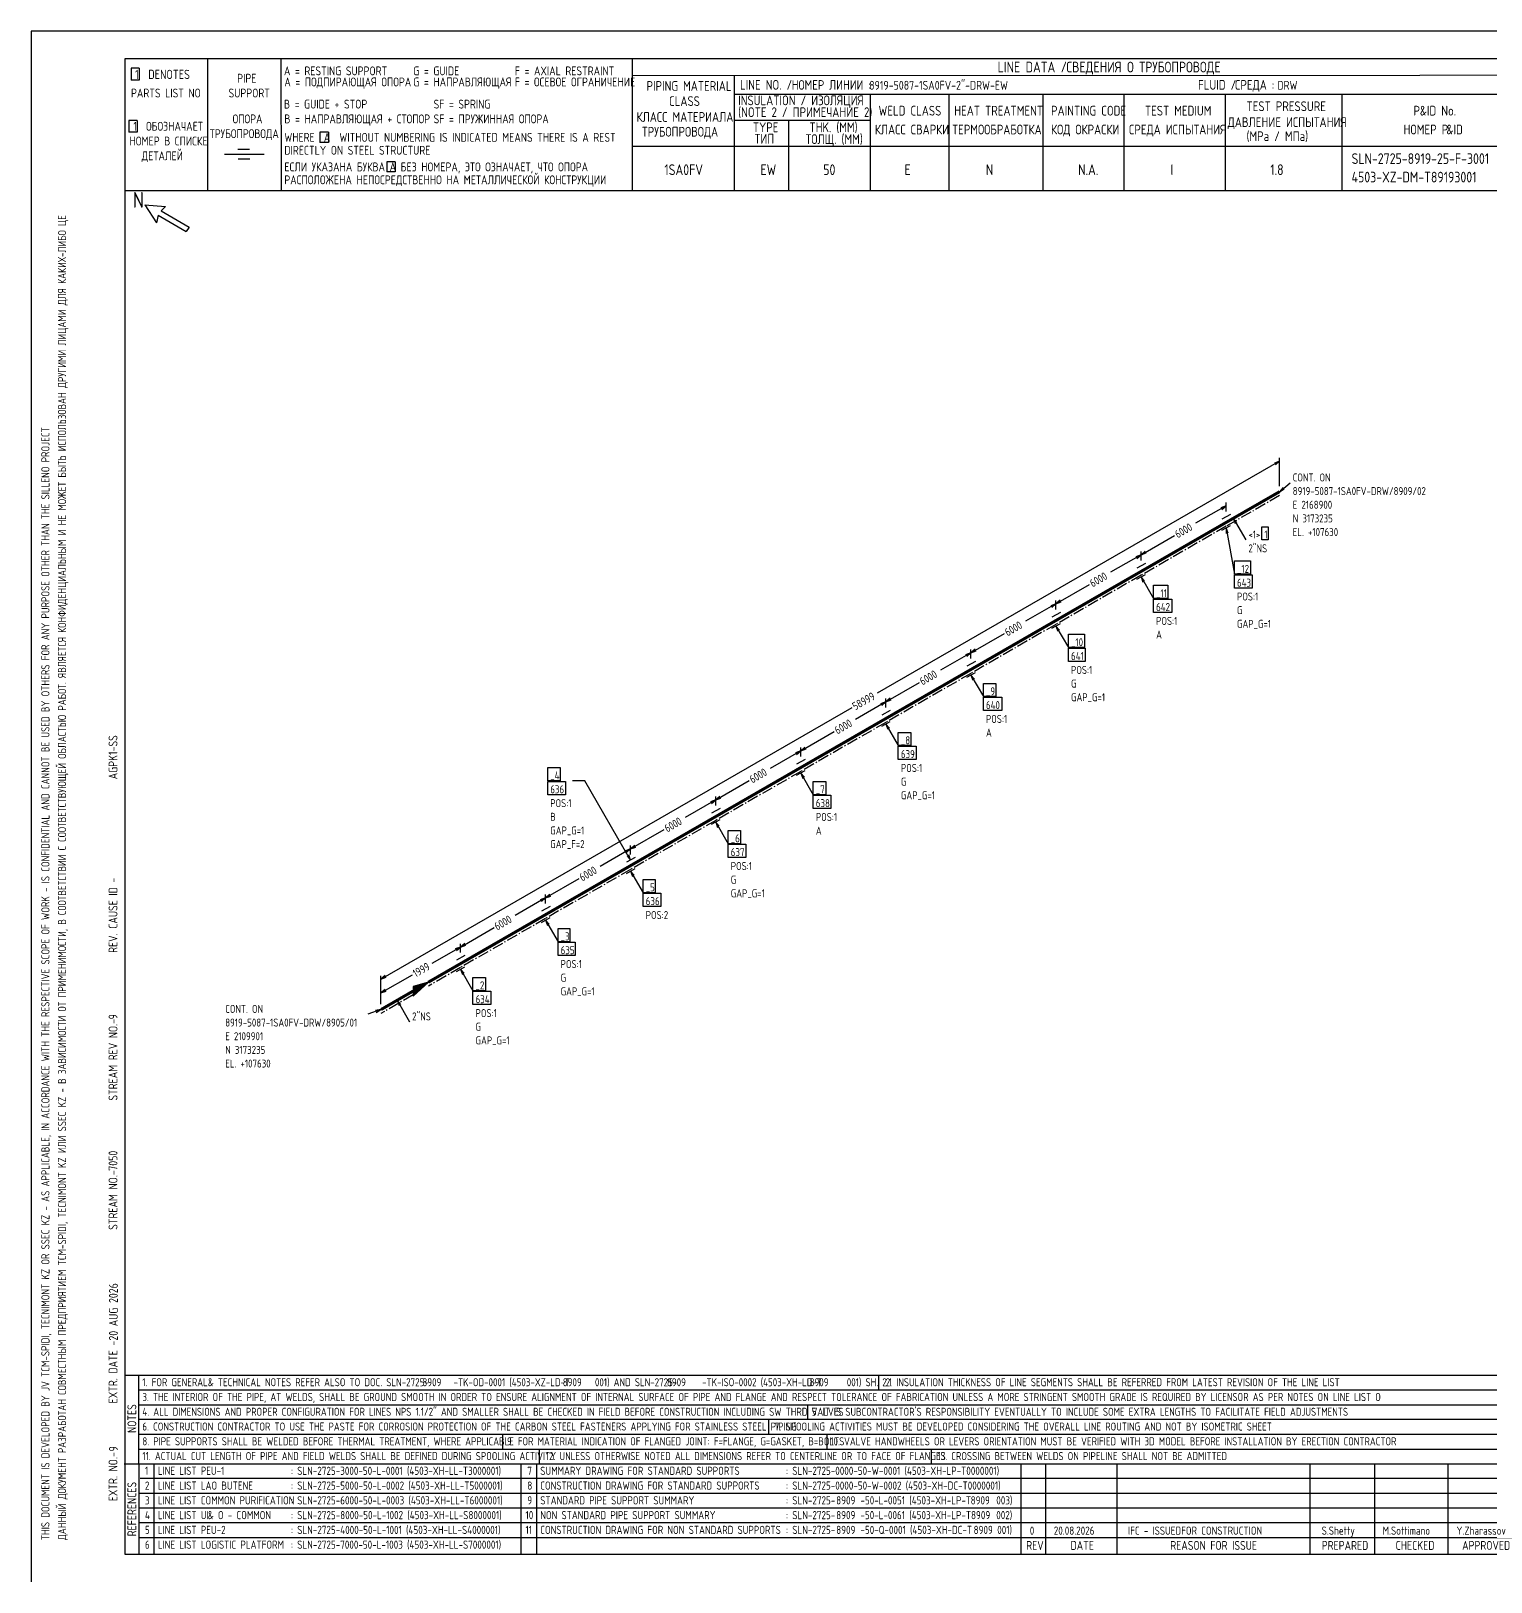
# Model space of a CAD drawing. Extents: x -1005 to 594, y -998 to 420.
# Drawn here: x 0 to 395.2, y 0 to 420 of the extents above; entities that cross this region are included whole.
import ezdxf

# ---------------------------------------------------------------- set-up
doc = ezdxf.new("R2010")
doc.units = 0
doc.linetypes.add('GT111', pattern=[4.5, 3, -0.6, 0.3, -0.6])
doc.styles.add('TTFN17', font='GOST type A')

msp = doc.modelspace()

# ---------------------------------------------------------------- linework, layer by layer
at = {"layer": 'GT_1', "flags": 128}
for points in [[(0, 420), (0, 0)], [(594, 420), (0, 420)], [(589.1, 412.5), (25.4, 412.5)], [(25.4, 412.5), (25.4, 7.5)], [(47.8, 412.5), (47.8, 376.7)], [(67.6, 412.5), (67.7, 376.7)], [(162.7, 412.5), (162.7, 376.7)], [(29.3, 409.9), (27.1, 409.9)], [(27.1, 409.9), (27.1, 406.7)], [(29.3, 409.9), (29.3, 406.7)], [(589.1, 408), (162.7, 407.9)], [(190.3, 407.8), (190.3, 376.7)], [(29.3, 406.7), (27.1, 406.7)], [(190.3, 402.9), (402.7, 402.9)], [(227.1, 402.9), (227.1, 376.7)], [(248.4, 402.9), (248.4, 376.8)], [(273.9, 402.9), (273.9, 376.7)], [(295.8, 402.9), (295.8, 376.7)], [(323.2, 402.9), (323.2, 376.7)], [(354.8, 402.9), (354.8, 376.8)], [(28.7, 395.8), (26.5, 395.8)], [(26.5, 395.8), (26.5, 392.6)], [(28.7, 395.8), (28.7, 392.6)], [(227.1, 395.8), (190.3, 395.8)], [(205, 395.8), (205, 376.7)], [(28.7, 392.6), (26.5, 392.6)], [(80.5, 392.6), (78.2, 392.6)], [(78.2, 392.6), (78.2, 389.8)], [(80.5, 392.6), (80.5, 389.8)], [(63.1, 386.6), (52.4, 386.6)], [(59.1, 387.9), (56, 387.9)], [(80.5, 389.8), (78.2, 389.8)], [(230.2, 388.7), (162.7, 388.7)], [(402.7, 388.7), (226.9, 388.7)], [(59.2, 385.3), (56.1, 385.3)], [(98.6, 384.6), (96.3, 384.6)], [(96.3, 384.6), (96.3, 381.9)], [(98.6, 384.6), (98.6, 381.9)], [(98.6, 381.9), (96.3, 381.9)], [(402.7, 376.7), (25.4, 376.7)], [(30.8, 372.9), (34, 368.1)], [(30.8, 372.9), (36.4, 372.5)], [(34.4, 370.1), (34, 368.1)], [(34.4, 370.1), (42, 365.7)], [(36.4, 372.5), (35.2, 371.3)], [(35.2, 371.3), (42.8, 366.9)], [(42.8, 366.9), (42, 365.7)], [(337.95, 303.5), (229.05, 240.725)], [(336.825, 302.525), (337.95, 303.5), (336.525, 302.975)], [(337.95, 296.75), (337.95, 304.4)], [(337.95, 295.25), (340.8, 297.65)], [(338.925, 296.375), (337.95, 295.25), (339.225, 296)], [(323.475, 291.425), (315.225, 286.7)], [(322.35, 290.45), (323.475, 291.425), (322.05, 290.9)], [(323.475, 289.925), (323.475, 292.325)], [(324.675, 289.1), (322.35, 287.825)], [(322.35, 284.825), (324.675, 286.1)], [(326.4, 286.925), (325.425, 288.05), (325.95, 286.625)], [(325.425, 288.05), (328.8, 282.2)], [(333.15, 285.725), (334.875, 285.725), (334.875, 282.2), (333.15, 282.2), (333.15, 285.725)], [(300.45, 278.15), (309.525, 283.4)], [(324, 284), (323.475, 285.425), (323.475, 283.925)], [(323.475, 285.425), (325.725, 272.9)], [(300.45, 278.15), (292.2, 273.425)], [(299.325, 277.175), (300.45, 278.15), (299.025, 277.625)], [(301.575, 279.125), (300.45, 278.15), (301.875, 278.675)], [(300.45, 276.65), (300.45, 279.05)], [(300.45, 276.65), (300.45, 279.05)], [(301.65, 275.825), (299.325, 274.55)], [(325.725, 276.5), (330.075, 276.5), (330.075, 272.9), (325.725, 272.9), (325.725, 276.5)], [(277.425, 264.875), (286.5, 270.125)], [(299.325, 271.55), (301.65, 272.825)], [(301.425, 271.025), (300.45, 272.15), (300.975, 270.725)], [(300.45, 272.15), (303.825, 266.3)], [(303.825, 269.9), (307.725, 269.9), (307.725, 266.3), (303.825, 266.3), (303.825, 269.9)], [(325.725, 272.75), (330.525, 272.75), (330.525, 269.15), (325.725, 269.15), (325.725, 272.75)], [(277.425, 264.875), (269.175, 260.15)], [(276.3, 263.9), (277.425, 264.875), (276, 264.35)], [(278.55, 265.85), (277.425, 264.875), (278.85, 265.4)], [(277.425, 263.375), (277.425, 265.775)], [(277.425, 263.375), (277.425, 265.775)], [(303.825, 266.15), (308.775, 266.15), (308.775, 262.55), (303.825, 262.55), (303.825, 266.15)], [(278.625, 262.55), (276.3, 261.275)], [(254.4, 251.6), (263.475, 256.85)], [(276.3, 258.275), (278.625, 259.55)], [(278.4, 257.75), (277.425, 258.875), (277.95, 257.45)], [(277.425, 258.875), (280.8, 253.025)], [(280.8, 256.625), (285.15, 256.625), (285.15, 253.025), (280.8, 253.025), (280.8, 256.625)], [(255.525, 252.575), (254.4, 251.6), (255.825, 252.125)], [(254.4, 250.1), (254.4, 252.5)], [(254.4, 250.1), (254.4, 252.5)], [(280.8, 252.875), (285.3, 252.875), (285.3, 249.275), (280.8, 249.275), (280.8, 252.875)], [(254.4, 251.6), (246.15, 246.875)], [(253.275, 250.625), (254.4, 251.6), (252.975, 251.075)], [(255.6, 249.275), (253.275, 248)], [(253.275, 245), (255.6, 246.275)], [(255.375, 244.475), (254.4, 245.6), (254.925, 244.175)], [(254.4, 245.6), (257.775, 239.75)], [(231.375, 238.325), (240.45, 243.575)], [(257.775, 243.35), (261.15, 243.35), (261.15, 239.75), (257.775, 239.75), (257.775, 243.35)], [(257.775, 239.6), (262.725, 239.6), (262.725, 236), (257.775, 236), (257.775, 239.6)], [(94.725, 163.25), (222.3, 236.825)], [(231.375, 238.325), (223.125, 233.6)], [(230.25, 237.35), (231.375, 238.325), (229.95, 237.8)], [(232.575, 236), (230.25, 234.725)], [(232.5, 239.3), (231.375, 238.325), (232.8, 238.85)], [(231.375, 236.825), (231.375, 239.225)], [(231.375, 236.825), (231.375, 239.225)], [(230.25, 231.725), (232.575, 233)], [(232.35, 231.2), (231.375, 232.325), (231.9, 230.9)], [(231.375, 232.325), (234.75, 226.475)], [(208.35, 225.05), (217.425, 230.3)], [(234.75, 230.075), (238.125, 230.075), (238.125, 226.475), (234.75, 226.475), (234.75, 230.075)], [(208.35, 225.05), (200.1, 220.325)], [(207.225, 224.075), (208.35, 225.05), (206.925, 224.525)], [(209.55, 222.725), (207.225, 221.45)], [(209.475, 226.025), (208.35, 225.05), (209.775, 225.575)], [(208.35, 223.55), (208.35, 225.95)], [(208.35, 223.55), (208.35, 225.95)], [(234.75, 226.325), (239.55, 226.325), (239.55, 222.725), (234.75, 222.725), (234.75, 226.325)], [(139.875, 220.55), (143.25, 220.55), (143.25, 216.95), (139.875, 216.95), (139.875, 220.55)], [(207.225, 218.45), (209.55, 219.725)], [(209.325, 217.925), (208.35, 219.05), (208.875, 217.625)], [(208.35, 219.05), (211.725, 213.2)], [(139.875, 216.8), (144.675, 216.8), (144.675, 213.2), (139.875, 213.2), (139.875, 216.8)], [(162.3, 195.5), (149.925, 216.95), (146.55, 216.95)], [(185.325, 211.775), (194.4, 217.025)], [(211.725, 216.8), (215.1, 216.8), (215.1, 213.2), (211.725, 213.2), (211.725, 216.8)], [(185.325, 211.775), (177.075, 207.05)], [(184.2, 210.8), (185.325, 211.775), (183.9, 211.25)], [(186.45, 212.75), (185.325, 211.775), (186.75, 212.3)], [(185.325, 210.275), (185.325, 212.675)], [(185.325, 210.275), (185.325, 212.675)], [(211.725, 213.05), (216.525, 213.05), (216.525, 209.45), (211.725, 209.45), (211.725, 213.05)], [(186.525, 209.45), (184.2, 208.175)], [(184.2, 205.175), (186.525, 206.45)], [(162.3, 198.5), (171.375, 203.75)], [(186.3, 204.65), (185.325, 205.775), (185.85, 204.35)], [(185.325, 205.775), (188.7, 199.925)], [(188.7, 203.525), (192.075, 203.525), (192.075, 199.925), (188.7, 199.925), (188.7, 203.525)], [(162.3, 198.5), (154.05, 193.775)], [(161.175, 197.525), (162.3, 198.5), (160.875, 197.975)], [(163.425, 199.475), (162.3, 198.5), (163.725, 199.025)], [(162.3, 197), (162.3, 199.4)], [(162.3, 197), (162.3, 199.4)], [(188.7, 199.775), (193.5, 199.775), (193.5, 196.175), (188.7, 196.175), (188.7, 199.775)], [(163.5, 196.175), (161.175, 194.9)], [(163.5, 196.175), (161.175, 194.9)], [(161.325, 196.625), (162.3, 195.5), (161.775, 196.925)], [(139.275, 185.225), (148.35, 190.475)], [(161.175, 191.9), (163.5, 193.175)], [(161.175, 191.9), (163.5, 193.175)], [(163.275, 191.375), (162.3, 192.5), (162.825, 191.075)], [(162.3, 192.5), (165.675, 186.65)], [(165.675, 190.25), (168.9, 190.25), (168.9, 186.65), (165.675, 186.65), (165.675, 190.25)], [(139.275, 185.225), (131.025, 180.5)], [(138.15, 184.25), (139.275, 185.225), (137.85, 184.7)], [(140.4, 186.2), (139.275, 185.225), (140.7, 185.75)], [(139.275, 183.725), (139.275, 186.125)], [(139.275, 183.725), (139.275, 186.125)], [(165.675, 186.5), (170.475, 186.5), (170.475, 182.9), (165.675, 182.9), (165.675, 186.5)], [(140.475, 182.9), (138.15, 181.625)], [(116.25, 171.95), (125.325, 177.2)], [(138.15, 178.625), (140.475, 179.9)], [(140.25, 178.1), (139.275, 179.225), (139.8, 177.8)], [(139.275, 179.225), (142.65, 173.375)], [(142.65, 176.975), (145.875, 176.975), (145.875, 173.375), (142.65, 173.375), (142.65, 176.975)], [(117.375, 172.925), (116.25, 171.95), (117.675, 172.475)], [(116.25, 170.45), (116.25, 172.85)], [(116.25, 170.45), (116.25, 172.85)], [(142.65, 173.225), (147.3, 173.225), (147.3, 169.625), (142.65, 169.625), (142.65, 173.225)], [(116.25, 171.95), (108.525, 167.525)], [(115.125, 170.975), (116.25, 171.95), (114.825, 171.425)], [(117.45, 169.625), (115.125, 168.35)], [(94.725, 159.5), (103.275, 164.45)], [(95.85, 164.225), (94.725, 163.25), (96.15, 163.775)], [(94.725, 156.5), (94.725, 164.15)], [(115.125, 165.35), (117.45, 166.625)], [(117.225, 164.825), (116.25, 165.95), (116.775, 164.525)], [(116.25, 165.95), (119.625, 160.1)], [(95.85, 160.475), (94.725, 159.5), (96.15, 160.025)], [(94.725, 156.5), (94.725, 160.4)], [(103.425, 160.025), (103.425, 158.675), (107.55, 162.425), (103.425, 161.225), (103.425, 158.825), (107.175, 162.2), (103.425, 161.15), (103.425, 159.05), (106.725, 161.975), (103.425, 160.925), (103.425, 159.2), (106.35, 161.675), (103.425, 160.775), (103.425, 159.35), (105.975, 161.525), (103.425, 160.625), (103.425, 159.5), (105.525, 161.225), (103.425, 160.475), (103.425, 159.725), (105.225, 161.075), (103.425, 160.25), (103.425, 159.875), (104.775, 160.775), (103.425, 160.1), (103.425, 160.025), (107.55, 162.425)], [(119.625, 163.7), (123, 163.7), (123, 160.1), (119.625, 160.1), (119.625, 163.7)], [(119.625, 159.95), (124.425, 159.95), (124.425, 156.35), (119.625, 156.35), (119.625, 159.95)], [(100.05, 156.425), (99.075, 157.55), (99.6, 156.125)], [(99.075, 157.55), (102.45, 151.7)], [(94.725, 155), (91.2, 153.725)], [(93.45, 154.25), (94.725, 155), (93.225, 154.775)], [(25.3, 56), (402.7, 56)], [(29.1, 56), (29.2, 7.5)], [(229.4, 56), (229.4, 52)], [(29.1, 52), (402.7, 52)], [(29.1, 48), (402.7, 48)], [(210.2, 48), (210.2, 44)], [(402.7, 44), (29.1, 44)], [(199.6, 44), (199.6, 40)], [(29.2, 40), (402.7, 40)], [(127.6, 40), (127.6, 36)], [(215.4, 40), (215.4, 36)], [(29.1, 36), (402.7, 36)], [(137.5, 36), (137.5, 32)], [(243.6, 36), (243.6, 32)], [(25.2, 32), (402.7, 32)], [(33.2, 32), (33.2, 7.6)], [(132.6, 32), (132.6, 7.6)], [(136.8, 32), (136.8, 7.6)], [(267.9, 32), (267.9, 7.5)], [(274.6, 32), (274.6, 7.5)], [(293.9, 32), (293.9, 7.5)], [(346.1, 32), (346.1, 7.5)], [(363.6, 32), (363.6, 7.5)], [(383.5, 32), (383.5, 7.5)], [(402.7, 28), (29.5, 28)], [(402.7, 24), (29.1, 24)], [(402.7, 20), (29.1, 20)], [(402.7, 16), (29.1, 16)], [(402.7, 12), (29.2, 12)], [(25.4, 7.5), (589.1, 7.5)], [(0, 0), (0, 0)]]:
    msp.add_lwpolyline(points, dxfattribs=at)
at = {"layer": 'GT_1', "const_width": 0.8, "flags": 128}
for points in [[(323.475, 286.925), (337.95, 295.25)], [(300.45, 273.65), (323.475, 286.925)], [(277.425, 260.375), (300.45, 273.65)], [(254.4, 247.1), (277.425, 260.375)], [(231.375, 233.825), (254.4, 247.1)], [(208.35, 220.55), (231.375, 233.825)], [(185.325, 207.275), (208.35, 220.55)], [(162.3, 194), (185.325, 207.275)], [(139.275, 180.725), (162.3, 194)], [(116.25, 167.45), (139.275, 180.725)], [(107.55, 162.425), (116.25, 167.45)], [(94.725, 155), (103.425, 160.025)]]:
    msp.add_lwpolyline(points, dxfattribs=at)
at = {"layer": 'GT_1', "linetype": 'GT111', "flags": 128}
for points in [[(337.95, 294.2), (323.475, 285.875)], [(323.475, 285.875), (300.45, 272.6)], [(300.45, 272.6), (277.425, 259.325)], [(277.425, 259.325), (254.4, 246.05)], [(254.4, 246.05), (231.375, 232.775)], [(231.375, 232.775), (208.35, 219.5)], [(208.35, 219.5), (185.325, 206.225)], [(185.325, 206.225), (162.3, 192.95)], [(162.3, 192.95), (139.275, 179.675)], [(139.275, 179.675), (116.25, 166.4)], [(116.25, 166.4), (107.55, 161.375)], [(103.425, 158.975), (94.725, 153.95)]]:
    msp.add_lwpolyline(points, dxfattribs=at)

# ---------------------------------------------------------------- texts
at = {"layer": 'GT_1', "style": 'TTFN17'}
for s, height, p in [('LINE DATA /', 2.8875, (261.633, 408.8)), ('СВЕДЕНИЯ О ТРУБОПРОВОДЕ', 2.8875, (280.233, 408.8)), (' 1  DENOTES', 2.5025, (26.875, 407)), (' PIPE', 2.4062, (54.561, 406)), ('A = RESTING SUPPORT', 2.40625, (68.461, 408)), ('A = ПОДПИРАЮЩАЯ ОПОРА', 2.40625, (68.561, 405)), ('G = GUIDE', 2.4062, (103.461, 408)), ('G = НАПРАВЛЯЮЩАЯ', 2.40625, (103.461, 405)), ('F = AXIAL RESTRAINT', 2.40625, (130.961, 408)), ('F = ОСЕВОЕ ОГРАНИЧЕНИЕ', 2.40625, (130.961, 405)), ('PARTS LIST NO', 2.40625, (27.061, 402)), ('SUPPORT', 2.4062, (53.461, 402)), ('PIPING MATERIAL', 2.64687, (166.597, 403.8)), ('LINE NO. /', 2.6469, (191.897, 404.1)), ('НОМЕР ЛИНИИ :', 2.59875, (205.89, 404.1)), ('8919-5087-1SA0FV-2"-DRW-EW', 2.40625, (226.861, 404.1)), ('FLUID /', 2.6469, (315.897, 404.1)), ('СРЕДА :', 2.6469, (325.897, 404.1)), ('DRW', 2.4062, (337.361, 404.1)), ('B = GUIDE + STOP', 2.40625, (68.461, 399)), ('SF = SPRING', 2.40625, (108.961, 399)), ('CLASS', 2.6469, (172.697, 399.7)), ('(NOTE 2 / ПРИМЕЧАНИЕ 2)', 2.64687, (191.397, 396.7)), ('INSULATION / ИЗОЛЯЦИЯ', 2.64687, (191.397, 399.9)), ('WELD CLASS', 2.6469, (229.397, 397.1)), ('HEAT TREATMENT', 2.64687, (249.897, 397.1)), ('PAINTING CODE', 2.64687, (276.097, 397.1)), ('TEST MEDIUM', 2.64687, (301.497, 397.1)), ('TEST PRESSURE', 2.64687, (328.997, 398.3)), ('P', 2.647, (374.197, 397.1)), ('&ID No.', 2.6469, (375.908, 397.1)), (' 1  ОБОЗНАЧАЕТ', 2.40625, (26.461, 393)), ('ОПОРА', 2.4062, (54.561, 395)), ('B = НАПРАВЛЯЮЩАЯ + СТОПОР', 2.40625, (68.561, 395)), ('SF = ПРУЖИННАЯ ОПОРА', 2.40625, (108.961, 395)), ('КЛАСС МАТЕРИАЛА', 2.64687, (163.897, 395.4)), ('TYPE', 2.6469, (195.397, 392.6)), ('THK. (MM)', 2.6469, (210.697, 392.6)), ('ДАВЛЕНИЕ ИСПЫТАНИЯ', 2.64687, (323.897, 394)), ('НОМЕР В СПИСКЕ', 2.40625, (26.661, 389)), ('ТРУБОПРОВОДА', 2.40625, (48.361, 391)), ('WHERE  A  WITHOUT NUMBERING IS INDICATED MEANS THERE IS A REST', 2.40625, (68.561, 390)), ('ТРУБОПРОВОДА', 2.64687, (165.397, 391.4)), ('ТИП', 2.6469, (195.897, 389.5)), ('ТОЛЩ. (ММ)', 2.6469, (209.697, 389.4)), ('КЛАСС СВАРКИ', 2.64687, (228.397, 392)), ('ТЕРМООБРАБОТКА', 2.64687, (249.397, 392)), ('КОД ОКРАСКИ', 2.64687, (276.097, 392)), ('СРЕДА ИСПЫТАНИЯ', 2.64687, (297.197, 392)), ('(MPa / МПа)', 2.64687, (328.997, 390.2)), ('НОМЕР P', 2.6469, (371.497, 392)), ('&ID', 2.6469, (383.097, 392)), ('ДЕТАЛЕЙ', 2.4062, (29.961, 385)), ('DIRECTLY ON STEEL STRUCTURE', 2.40625, (68.561, 386.5)), ('SLN-2725-8919-25-F-3001', 2.8875, (357.433, 384)), ('ЕСЛИ УКАЗАНА БУКВА A БЕЗ НОМЕРА, ЭТО ОЗНАЧАЕТ, ЧТО ОПОРА', 2.40625, (68.561, 382)), ('1SA0FV', 2.8875, (171.433, 381)), ('EW', 2.8875, (197.433, 381)), ('50', 2.8875, (214.433, 381)), ('E', 2.888, (236.433, 381)), ('N', 2.888, (258.433, 381)), ('N.A.', 2.8875, (283.433, 381)), ('I', 2.888, (308.433, 381)), ('1.8', 2.8875, (335.433, 381)), ('РАСПОЛОЖЕНА НЕПОСРЕДСТВЕННО НА МЕТАЛЛИЧЕСКОЙ КОНСТРУКЦИИ', 2.40625, (68.561, 378.5)), ('4503-XZ-DM-T89193001', 2.8875, (357.433, 379)), ('N', 4.331, (27.55, 372.1)), ('CONT. ON', 2.1656, (341.5, 298.025)), ('8919-5087-1SA0FV-DRW/8909/02', 2.16562, (341.5, 294.328)), ('E 2168900', 2.1656, (341.5, 290.63)), ('N 3173235', 2.1656, (341.5, 286.933)), ('<1>', 2.1656, (329.5, 282.575)), ('2"NS', 2.1656, (329.5, 278.825)), ('1', 2.166, (333.858, 282.575)), ('EL. +107630', 2.16562, (341.5, 283.235)), ('_12', 2.1656, (326.425, 273.275)), ('_11', 2.1656, (304.525, 266.675)), ('643', 2.1656, (326.425, 269.525)), ('642', 2.1656, (304.525, 262.925)), ('POS:1', 2.1656, (326.425, 265.775)), ('POS:1', 2.1656, (304.525, 259.175)), ('G', 2.166, (326.425, 262.078)), ('GAP_G=1', 2.1656, (326.425, 258.38)), ('A', 2.166, (304.525, 255.478)), ('_10', 2.1656, (281.5, 253.4)), ('641', 2.1656, (281.5, 249.65)), ('POS:1', 2.1656, (281.5, 245.9)), ('G', 2.166, (281.5, 242.203)), ('_9', 2.1656, (258.475, 240.125)), ('GAP_G=1', 2.1656, (281.5, 238.505)), ('640', 2.1656, (258.475, 236.375)), ('A', 2.166, (258.475, 228.928)), ('POS:1', 2.1656, (258.475, 232.625)), ('_8', 2.1656, (235.45, 226.85)), ('639', 2.1656, (235.45, 223.1)), ('_4', 2.1656, (140.538, 217.325)), ('POS:1', 2.1656, (235.45, 219.35)), ('636', 2.1656, (140.538, 213.575)), ('_7', 2.1656, (212.425, 213.575)), ('G', 2.166, (235.45, 215.653)), ('POS:1', 2.1656, (140.538, 209.825)), ('638', 2.1656, (212.425, 209.825)), ('GAP_G=1', 2.1656, (235.45, 211.955)), ('B', 2.166, (140.538, 206.128)), ('POS:1', 2.1656, (212.425, 206.075)), ('GAP_G=1', 2.1656, (140.538, 202.43)), ('_6', 2.1656, (189.4, 200.3)), ('A', 2.166, (212.425, 202.378)), ('GAP_F=2', 2.1656, (140.538, 198.733)), ('637', 2.1656, (189.4, 196.55)), ('POS:1', 2.1656, (189.4, 192.8)), ('_5', 2.1656, (166.375, 187.025)), ('G', 2.166, (189.4, 189.103)), ('636', 2.1656, (166.375, 183.275)), ('GAP_G=1', 2.1656, (189.4, 185.405)), ('POS:2', 2.1656, (166.375, 179.525)), ('_3', 2.1656, (143.35, 173.75)), ('635', 2.1656, (143.35, 170)), ('POS:1', 2.1656, (143.35, 166.25)), ('G', 2.166, (143.35, 162.553)), ('_2', 2.1656, (120.325, 160.475)), ('GAP_G=1', 2.1656, (143.35, 158.855)), ('CONT. ON', 2.1656, (52.559, 154.1)), ('634', 2.1656, (120.325, 156.725)), ('8919-5087-1SA0FV-DRW/8905/01', 2.16562, (52.559, 150.403)), ('2"NS', 2.1656, (103.15, 152.075)), ('POS:1', 2.1656, (120.325, 152.975)), ('G', 2.166, (120.325, 149.278)), ('E 2109901', 2.1656, (52.559, 146.705)), ('GAP_G=1', 2.1656, (120.325, 145.58)), ('N 3173235', 2.1656, (52.559, 143.008)), ('EL. +107630', 2.16562, (52.559, 139.31)), ('1. FOR GENERAL', 2.18487, (30.128, 53)), ('& TECHNICAL NOTES REFER ALSO TO DOC. SLN-2725-      -TK-OD-0001 (4503-XZ-LD-T      001) AND SLN-2725-      -TK-ISO-0002 (4503-XH-LD-T      001) SH. 2.1', 2.18487, (47.868, 53)), ('8909', 2.1849, (105.928, 53)), ('8909', 2.1849, (143.928, 53)), ('8909', 2.1849, (172.128, 53)), ('8909', 2.1849, (210.728, 53)), ('2. INSULATION THICKNESS OF LINE SEGMENTS SHALL BE REFERRED FROM LATEST REVISION OF THE LINE LIST', 2.18487, (231.328, 53)), ('3. THE INTERIOR OF THE PIPE, AT WELDS, SHALL BE GROUND SMOOTH IN ORDER TO ENSURE ALIGNMENT OF INTERNAL SURFACE OF PIPE AND FLANGE AND RESPECT TOLERANCE OF FABRICATION UNLESS A MORE STRINGENT SMOOTH GRADE IS REQUIRED BY LICENSOR AS PER NOTES ON LINE LIST O', 2.18487, (30.128, 49)), ('4. ALL DIMENSIONS AND PROPER CONFIGURATION FOR LINES NPS 1.1/2" AND SMALLER SHALL BE CHECKED IN FIELD BEFORE CONSTRUCTION INCLUDING SW THRD VALVES', 2.18487, (30.128, 45)), ("5. IT IS SUBCONTRACTOR'S RESPONSIBILITY EVENTUALLY TO INCLUDE SOME EXTRA LENGTHS TO FACILITATE FIELD ADJUSTMENTS", 2.18487, (211.328, 45)), ('6. CONSTRUCTION CONTRACTOR TO USE THE PASTE FOR CORROSION PROTECTION OF THE CARBON STEEL FASTENERS APPLYING FOR STAINLESS STEEL PIPING', 2.18487, (30.128, 41)), ('7. SPOOLING ACTIVITIES MUST BE DEVELOPED CONSIDERING THE OVERALL LINE ROUTING AND NOT BY ISOMETRIC SHEET', 2.18487, (201.328, 41)), ('8. PIPE SUPPORTS SHALL BE WELDED BEFORE THERMAL TREATMENT, WHERE APPLICABLE', 2.18487, (30.128, 37)), ('9. FOR MATERIAL INDICATION OF FLANGED JOINT: F=FLANGE, G=GASKET, B=BOLTS', 2.18487, (128.828, 37)), ('10. VALVE HANDWHEELS OR LEVERS ORIENTATION MUST BE VERIFIED WITH 3D MODEL BEFORE INSTALLATION BY ERECTION CONTRACTOR', 2.18487, (216.328, 37)), ('11. ACTUAL CUT LENGTH OF PIPE AND FIELD WELDS SHALL BE DEFINED DURING SPOOLING ACTIVITY', 2.18487, (30.128, 33)), ('12. UNLESS OTHERWISE NOTED ALL DIMENSIONS REFER TO CENTERLINE OR TO FACE OF FLANGES', 2.18487, (139.328, 33)), ('13. CROSSING BETWEEN WELDS ON PIPELINE SHALL NOT BE ADMITTED', 2.18487, (245.328, 33)), ('1', 2.214, (30.832, 29)), ('LINE LIST PEU-1', 2.21375, (34.332, 29)), (': SLN-2725-3000-50-L-0001 (4503-XH-LL-T3000001)', 2.21375, (70.332, 29)), ('7', 2.214, (134.332, 29)), ('SUMMARY DRAWING FOR STANDARD SUPPORTS', 2.21375, (137.832, 29)), (': SLN-2725-0000-50-W-0001 (4503-XH-LP-T0000001)', 2.21375, (204.332, 29)), ('2', 2.214, (30.832, 25)), ('LINE LIST LAO BUTENE', 2.21375, (34.332, 25)), (': SLN-2725-5000-50-L-0002 (4503-XH-LL-T5000001)', 2.21375, (70.332, 25)), ('8', 2.214, (134.332, 25)), ('CONSTRUCTION DRAWING FOR STANDARD SUPPORTS', 2.21375, (137.832, 25)), (': SLN-2725-0000-50-W-0002 (4503-XH-DC-T0000001)', 2.21375, (204.332, 25)), ('3', 2.214, (30.832, 21)), ('LINE LIST COMMON PURIFICATION', 2.21375, (34.332, 21)), (': SLN-2725-6000-50-L-0003 (4503-XH-LL-T6000001)', 2.21375, (70.332, 21)), ('9', 2.214, (134.332, 21)), ('STANDARD PIPE SUPPORT SUMMARY', 2.21375, (137.832, 21)), (': SLN-2725-      -50-L-0051 (4503-XH-LP-T      003)', 2.21375, (204.332, 21)), ('8909', 2.2138, (217.932, 21)), ('8909', 2.2138, (254.332, 21)), ('4', 2.214, (30.832, 17)), ('LINE LIST UI', 2.21375, (34.332, 17)), ('& O - COMMON', 2.21375, (47.849, 17)), (': SLN-2725-8000-50-L-1002 (4503-XH-LL-S8000001)', 2.21375, (70.332, 17)), ('10', 2.2138, (133.832, 17)), ('NON STANDARD PIPE SUPPORT SUMMARY', 2.21375, (137.832, 17)), (': SLN-2725-      -50-L-0061 (4503-XH-LP-T      002)', 2.21375, (204.332, 17)), ('8909', 2.2138, (217.932, 17)), ('8909', 2.2138, (254.432, 17)), ('5', 2.214, (30.832, 13)), ('LINE LIST PEU-2', 2.21375, (34.332, 13)), (': SLN-2725-4000-50-L-1001 (4503-XH-LL-S4000001)', 2.21375, (70.332, 13)), ('11', 2.2138, (133.832, 13)), ('CONSTRUCTION DRAWING FOR NON STANDARD SUPPORTS', 2.21375, (137.832, 13)), (': SLN-2725-      -50-Q-0001 (4503-XH-DC-T      001)', 2.21375, (204.332, 13)), ('8909', 2.2138, (217.932, 13)), ('8909', 2.2138, (255.132, 13)), ('0', 2.214, (270.332, 12.8)), ('20.08.2026', 2.2138, (276.832, 12.8)), ('IFC - ISSUEDFOR CONSTRUCTION', 2.21375, (296.932, 12.8)), ('S.Shetty', 2.2138, (349.332, 12.8)), ('M.Sottimano', 2.21375, (365.832, 12.8)), ('Y.Zharassov', 2.21375, (385.832, 12.8)), ('6', 2.214, (30.832, 9)), ('LINE LIST LOGISTIC PLATFORM', 2.21375, (34.332, 9)), (': SLN-2725-7000-50-L-1003 (4503-XH-LL-S7000001)', 2.21375, (70.332, 9)), ('REV', 2.4062, (269.361, 8.7)), ('DATE', 2.4062, (281.361, 8.7)), ('REASON FOR ISSUE', 2.40625, (308.361, 8.7)), ('PREPARED', 2.4062, (349.361, 8.7)), ('CHECKED', 2.4062, (369.361, 8.7)), ('APPROVED', 2.4062, (387.361, 8.7))]:
    msp.add_text(s, height=height, dxfattribs=at).set_placement(p)
for s, height, rotation, p in [('ДАННЫЙ ДОКУМЕНТ РАЗРАБОТАН СОВМЕСТНЫМ ПРЕДПРИЯТИЕМ TCM-SPIDI, TECNIMONT KZ ИЛИ SSEC KZ - В ЗАВИСИМОСТИ ОТ ПРИМЕНИМОСТИ, В СООТВЕТСТВИИ С СООТВЕТСТВУЮЩЕЙ ОБЛАСТЬЮ РАБОТ. ЯВЛЯЕТСЯ КОНФИДЕНЦИАЛЬНЫМ И НЕ МОЖЕТ БЫТЬ ИСПОЛЬЗОВАН ДРУГИМИ ЛИЦАМИ ДЛЯ КАКИХ-ЛИБО ЦЕ', 2.21375, 90, (9.5, 11.332)), ('THIS DOCUMENT IS DEVELOPED BY JV TCM-SPIDI, TECNIMONT KZ OR SSEC KZ - AS APPLICABLE, IN ACCORDANCE WITH THE RESPECTIVE SCOPE OF WORK - IS CONFIDENTIAL AND CANNOT BE USED BY OTHERS FOR ANY PURPOSE OTHER THAN THE SILLENO PROJECT', 2.21375, 90, (5, 11.332)), ('6000', 2.1656, 30, (310.381, 282.576)), ('6000', 2.1656, 30, (287.356, 269.301)), ('6000', 2.1656, 30, (264.331, 256.026)), ('6000', 2.1656, 30, (241.306, 242.751)), ('58999', 2.1656, 30, (223.11, 235.986)), ('6000', 2.1656, 30, (218.281, 229.476)), ('AGPK1-SS', 2.4062, 90, (23.4, 217.361)), ('6000', 2.1656, 30, (195.256, 216.201)), ('6000', 2.1656, 30, (172.231, 202.926)), ('6000', 2.1656, 30, (149.206, 189.651)), ('REV. CAUSE ID -', 2.40625, 90, (23.4, 170.361)), ('6000', 2.1656, 30, (126.181, 176.376)), ('1999', 2.1656, 30, (104.108, 163.63)), ('STREAM REV NO.-', 2.40625, 90, (23.4, 130.361)), ('9', 2.406, 90, (23.4, 152.361)), ('7050', 2.4062, 90, (23.4, 111.361)), ('STREAM NO.-', 2.40625, 90, (23.4, 95.361)), ('20 AUG 2026', 2.40625, 90, (23.5, 65.361)), ('EXTR. DATE -', 2.40625, 90, (23.4, 48.361)), ('NOTES', 2.4062, 90, (28.5, 40.361)), ('EXTR. NO.-', 2.4062, 90, (23.4, 21.861)), ('9', 2.406, 90, (23.5, 35.361)), ('REFERENCES', 2.4062, 90, (28.5, 12.361))]:
    msp.add_text(s, height=height, rotation=rotation, dxfattribs=at).set_placement(p)

doc.saveas('drawing.dxf')
